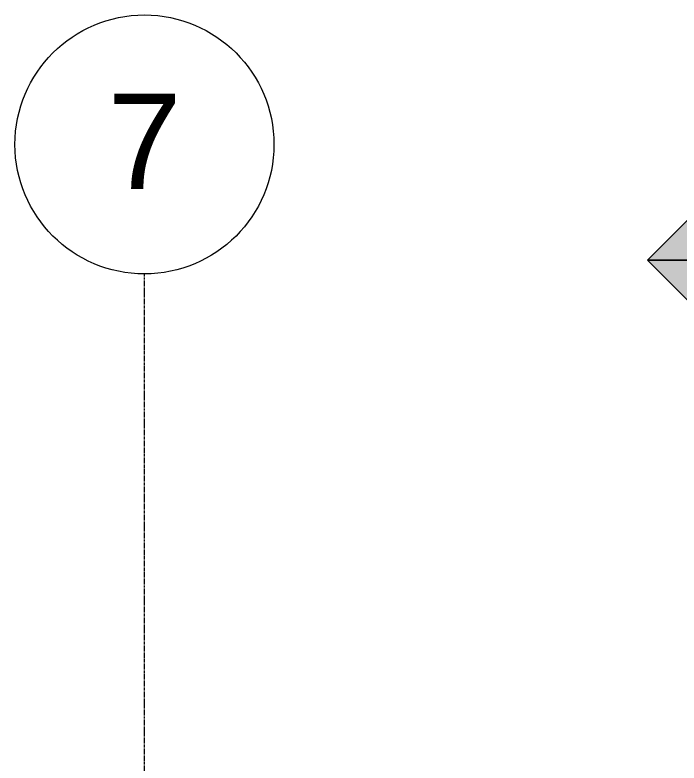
# Model space of a CAD drawing. Header units: inches. Extents: x 20478 to 36715, y -248 to 750.
# Drawn here: x 26155.2 to 26319.3, y 452.9 to 637.8 of the extents above; entities that cross this region are included whole.
import ezdxf

# ---------------------------------------------------------------- set-up
doc = ezdxf.new("R2010")
doc.units = ezdxf.units.IN
doc.header["$MEASUREMENT"] = 0
doc.linetypes.add('Grid Line 1_2_', pattern=[0.875, 0.5, -0.125, 0.125, -0.125])
for name, color, linetype, lineweight in [('G-ANNO-SYMB', 111, 'Continuous', 9), ('S-GRID', 1, 'Continuous', 9), ('S-GRID-IDEN', 1, 'Continuous', 9)]:
    doc.layers.add(name, color=color, linetype=linetype, lineweight=lineweight)
doc.styles.add('Arial', font='arial.ttf', dxfattribs={"height": 23.60479})

# ---------------------------------------------------------------- blocks, each defined once
blk = doc.blocks.new('Grid - Grid Head - Circle-14747-Elevation - South')
at = {"layer": 'S-GRID-IDEN'}
blk.add_circle((22796.39, 605.76), 32, dxfattribs=at)
blk = doc.blocks.new('Section - Section Head - Filled-1526-Elevation - South')
at = {"layer": 'G-ANNO-SYMB'}
h = blk.add_hatch(color=256, dxfattribs=at)
edge = h.paths.add_edge_path(flags=0)
edge.add_arc((25498.9, 577.16), 32.04, 47.9216, 90)
edge.add_line((25498.9, 609.2), (25498.9, 622.41))
edge.add_line((25498.9, 622.41), (25520.37, 600.94))
h = blk.add_hatch(color=256, dxfattribs=at)
edge = h.paths.add_edge_path(flags=0)
edge.add_line((25521.53, 599.78), (25544.15, 577.16))
edge.add_line((25544.15, 577.16), (25530.9, 577.16))
edge.add_arc((25498.9, 577.16), 32, 0, 45)
h = blk.add_hatch(color=256, dxfattribs=at)
edge = h.paths.add_edge_path(flags=0)
edge.add_arc((25498.9, 577.16), 32, 315, 360)
edge.add_line((25530.9, 577.16), (25544.15, 577.16))
edge.add_line((25544.15, 577.16), (25521.53, 554.53))
h = blk.add_hatch(color=256, dxfattribs=at)
edge = h.paths.add_edge_path(flags=0)
edge.add_line((25520.37, 553.37), (25498.9, 531.9))
edge.add_line((25498.9, 531.9), (25498.9, 545.12))
edge.add_arc((25498.9, 577.16), 32.04, 270, 312.0784)
for p, q in [((25544.15, 577.16), (25498.9, 622.41)), ((25498.9, 609.16), (25498.9, 622.41)), ((25520.37, 600.94), (25498.9, 622.41)), ((25498.9, 622.41), (25498.9, 609.2)), ((25544.15, 577.16), (25521.53, 599.78)), ((25544.15, 577.16), (25498.9, 531.9)), ((25521.53, 554.53), (25544.15, 577.16)), ((25530.9, 577.16), (25544.15, 577.16)), ((25544.15, 577.16), (25530.9, 577.16)), ((25498.9, 531.9), (25520.37, 553.37)), ((25498.9, 545.16), (25498.9, 531.9)), ((25498.9, 545.12), (25498.9, 531.9))]:
    blk.add_line(p, q, dxfattribs=at)
for radius, start, end in [(32, 90, 270), (32.04, 47.9216, 90), (32, 270, 90), (32, 0, 45), (32, 315, 360), (32.04, 270, 312.0784)]:
    blk.add_arc((25498.9, 577.16), radius, start, end, dxfattribs=at)

msp = doc.modelspace()

# ---------------------------------------------------------------- linework, layer by layer
at = {"layer": 'S-GRID', "linetype": 'Grid Line 1_2_'}
msp.add_line((26187.214, -132), (26187.214, 573.765), dxfattribs=at)

# ---------------------------------------------------------------- block references
at = {"layer": 'G-ANNO-SYMB', "extrusion": (0, 0, -1)}
msp.add_blockref('Section - Section Head - Filled-1526-Elevation - South', (-51855.648, 0), dxfattribs=at)
at = {"layer": 'S-GRID-IDEN'}
msp.add_blockref('Grid - Grid Head - Circle-14747-Elevation - South', (3390.824, 0), dxfattribs=at)

# ---------------------------------------------------------------- next in the draw order: texts
at = {"layer": 'S-GRID-IDEN', "insert": (26187.208, 618.347), "char_height": 23.605, "width": 21.888, "attachment_point": 2, "line_spacing_factor": 0.938532, "style": 'Arial', "bg_fill": 3, "box_fill_scale": 1.25, "bg_fill_color": 0, "bg_fill_transparency": 0}
msp.add_mtext('7', dxfattribs=at)

doc.saveas('drawing.dxf')
